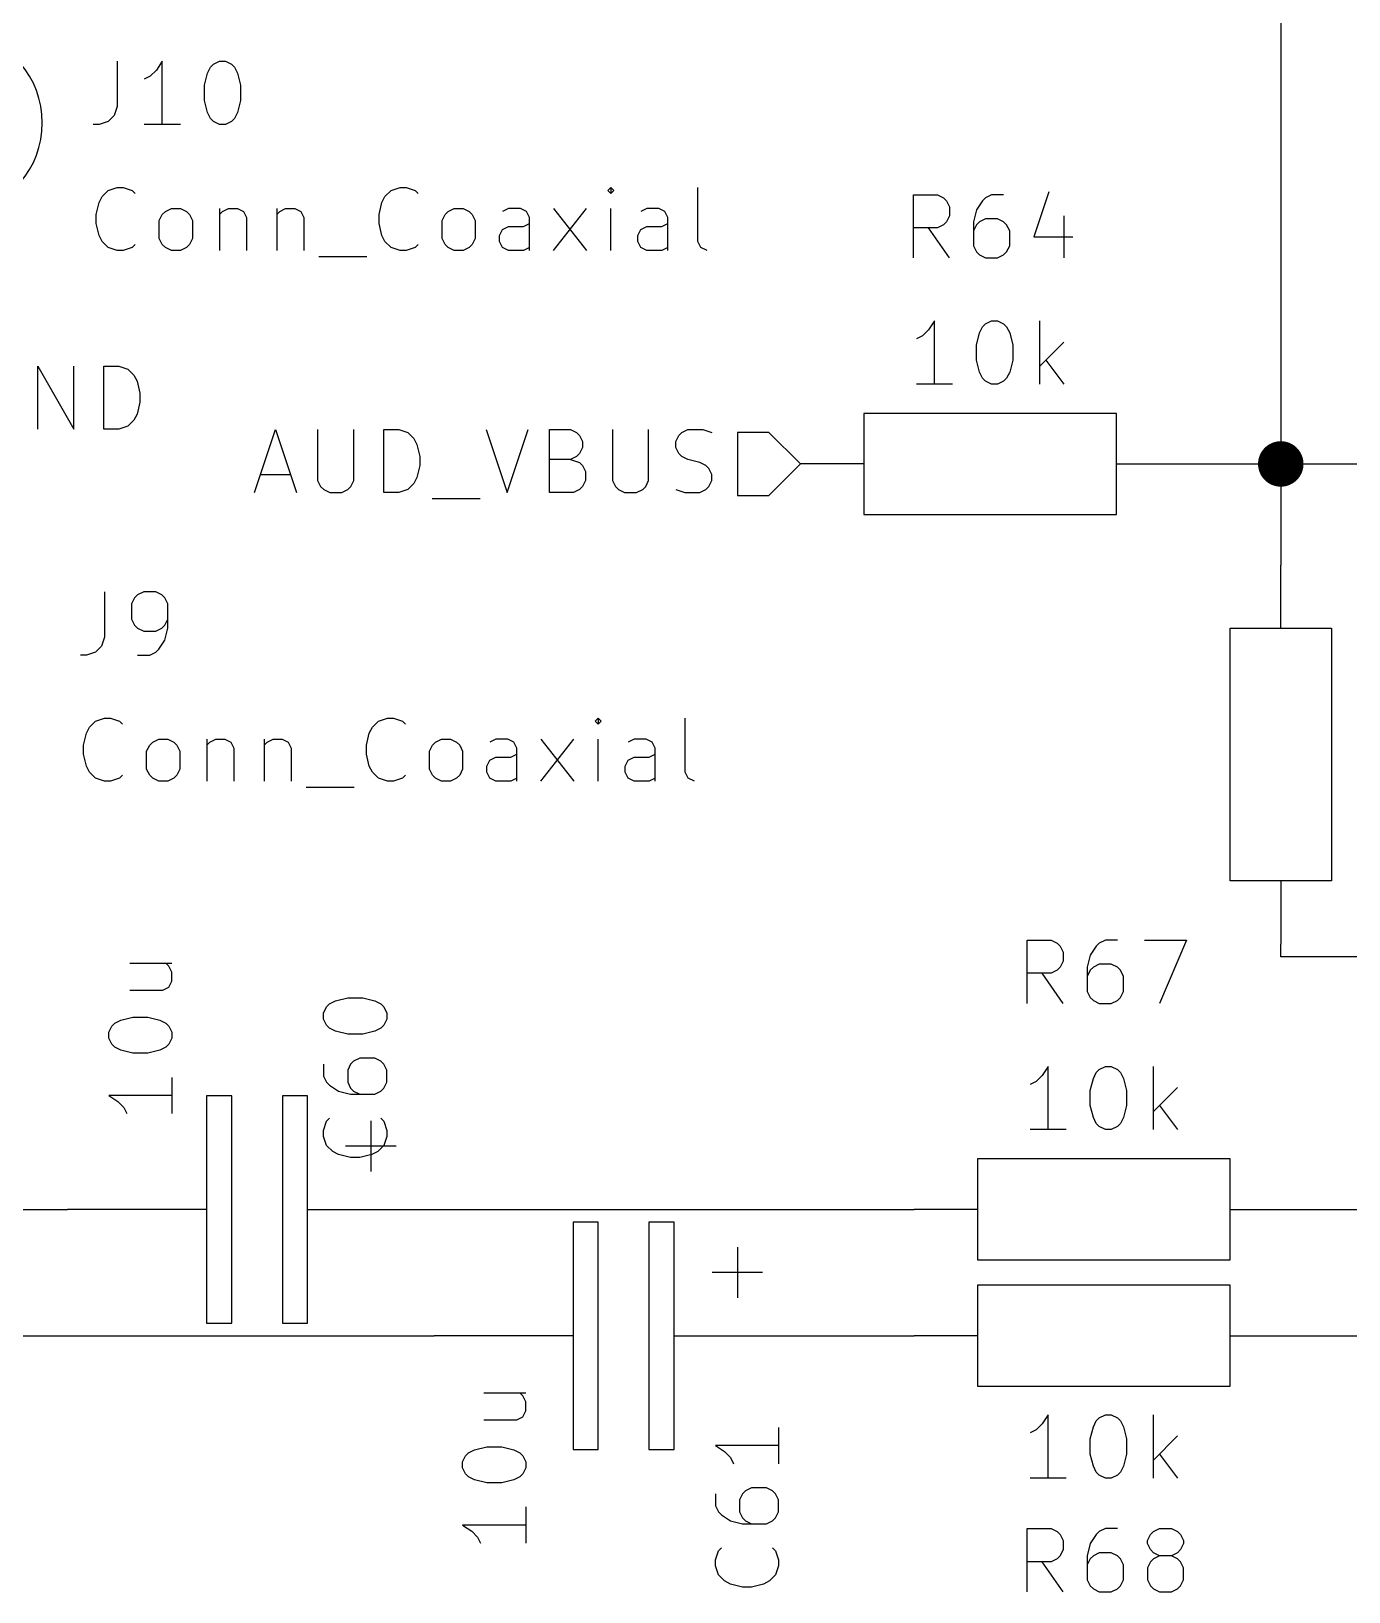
# Model space of a CAD drawing. Extents: x 0.4 to 16.1, y -11.3 to -0.4.
# Drawn here: x 13.071 to 14.114, y -7.093 to -5.858 of the extents above; entities that cross this region are included whole.
import ezdxf

# ---------------------------------------------------------------- set-up
doc = ezdxf.new("R2010")
doc.units = 0
doc.header["$MEASUREMENT"] = 0
for name, color, linetype in [('BROWN2', 54, 'CONTINUOUS'), ('CYAN2', 4, 'CONTINUOUS'), ('GREEN2', 3, 'CONTINUOUS'), ('RED2', 1, 'CONTINUOUS')]:
    doc.layers.add(name, color=color, linetype=linetype)

msp = doc.modelspace()

# ---------------------------------------------------------------- linework, layer by layer
at = {"layer": 'BROWN2', "linetype": 'CONTINUOUS'}
for p, q in [((13.2479, -6.22262), (13.2646, -6.17262)), ((13.2646, -6.17262), (13.2813, -6.22262)), ((13.2979, -6.17262), (13.2979, -6.21309)), ((13.3265, -6.21309), (13.3265, -6.17262)), ((13.3503, -6.22262), (13.3503, -6.17262)), ((13.3503, -6.17262), (13.3622, -6.17262)), ((13.3622, -6.17262), (13.3694, -6.175)), ((13.3694, -6.175), (13.3741, -6.17976)), ((13.4313, -6.17262), (13.4479, -6.22262)), ((13.4479, -6.22262), (13.4646, -6.17262)), ((13.4813, -6.22262), (13.4813, -6.17262)), ((13.4813, -6.17262), (13.4979, -6.17262)), ((13.4979, -6.17262), (13.5027, -6.175)), ((13.5027, -6.175), (13.5051, -6.17738)), ((13.5313, -6.17262), (13.5313, -6.21309)), ((13.5598, -6.21309), (13.5598, -6.17262)), ((13.5837, -6.17738), (13.586, -6.175)), ((13.586, -6.175), (13.5908, -6.17262)), ((13.5908, -6.17262), (13.6027, -6.17262)), ((13.6027, -6.17262), (13.6098, -6.175)), ((13.655, -6.175), (13.63, -6.175)), ((13.63, -6.175), (13.63, -6.225)), ((13.68, -6.2), (13.655, -6.175)), ((13.3741, -6.17976), (13.3765, -6.18452)), ((13.3765, -6.18452), (13.3789, -6.19405)), ((13.5051, -6.17738), (13.5075, -6.18214)), ((13.5075, -6.1869), (13.5051, -6.19167)), ((13.5075, -6.18214), (13.5075, -6.1869)), ((13.5813, -6.18214), (13.5837, -6.17738)), ((13.5813, -6.1869), (13.5813, -6.18214)), ((13.5837, -6.19167), (13.5813, -6.1869)), ((13.3789, -6.19405), (13.3789, -6.20119)), ((13.4979, -6.19643), (13.4813, -6.19643)), ((13.5027, -6.19405), (13.4979, -6.19643)), ((13.4979, -6.19643), (13.5051, -6.19881)), ((13.5051, -6.19167), (13.5027, -6.19405)), ((13.5051, -6.19881), (13.5075, -6.20119)), ((13.586, -6.19405), (13.5837, -6.19167)), ((13.5908, -6.19643), (13.586, -6.19405)), ((13.6003, -6.19881), (13.5908, -6.19643)), ((13.6051, -6.20119), (13.6003, -6.19881)), ((13.655, -6.225), (13.68, -6.2)), ((13.2527, -6.20833), (13.2765, -6.20833)), ((13.3765, -6.21071), (13.3741, -6.21547)), ((13.3789, -6.20119), (13.3765, -6.21071)), ((13.5075, -6.20119), (13.5098, -6.20595)), ((13.5098, -6.20595), (13.5098, -6.21309)), ((13.6075, -6.20357), (13.6051, -6.20119)), ((13.6098, -6.20833), (13.6075, -6.20357)), ((13.6098, -6.21309), (13.6098, -6.20833)), ((13.2979, -6.21309), (13.3003, -6.21785)), ((13.3003, -6.21785), (13.3027, -6.22024)), ((13.3027, -6.22024), (13.3075, -6.22262)), ((13.3075, -6.22262), (13.317, -6.22262)), ((13.317, -6.22262), (13.3218, -6.22024)), ((13.3218, -6.22024), (13.3241, -6.21785)), ((13.3241, -6.21785), (13.3265, -6.21309)), ((13.3622, -6.22262), (13.3503, -6.22262)), ((13.3694, -6.22024), (13.3622, -6.22262)), ((13.3741, -6.21547), (13.3694, -6.22024)), ((13.5003, -6.22262), (13.4813, -6.22262)), ((13.5051, -6.22024), (13.5003, -6.22262)), ((13.5075, -6.21785), (13.5051, -6.22024)), ((13.5098, -6.21309), (13.5075, -6.21785)), ((13.5313, -6.21309), (13.5337, -6.21785)), ((13.5337, -6.21785), (13.536, -6.22024)), ((13.536, -6.22024), (13.5408, -6.22262)), ((13.5408, -6.22262), (13.5503, -6.22262)), ((13.5503, -6.22262), (13.5551, -6.22024)), ((13.5551, -6.22024), (13.5575, -6.21785)), ((13.5575, -6.21785), (13.5598, -6.21309)), ((13.5813, -6.22024), (13.5884, -6.22262)), ((13.5884, -6.22262), (13.6003, -6.22262)), ((13.6003, -6.22262), (13.6051, -6.22024)), ((13.6051, -6.22024), (13.6075, -6.21785)), ((13.6075, -6.21785), (13.6098, -6.21309)), ((13.3884, -6.22738), (13.4265, -6.22738)), ((13.63, -6.225), (13.655, -6.225))]:
    msp.add_line(p, q, dxfattribs=at)
at = {"layer": 'CYAN2', "linetype": 'CONTINUOUS'}
for p, q in [((13.1393, -5.8813), (13.1393, -5.91701)), ((13.1703, -5.88844), (13.1655, -5.8932)), ((13.175, -5.8813), (13.1703, -5.88844)), ((13.175, -5.9313), (13.175, -5.8813)), ((13.2084, -5.90034), (13.2107, -5.89082)), ((13.2107, -5.89082), (13.2131, -5.88606)), ((13.2131, -5.88606), (13.2155, -5.88368)), ((13.2155, -5.88368), (13.2203, -5.8813)), ((13.2203, -5.8813), (13.225, -5.8813)), ((13.225, -5.8813), (13.2298, -5.88368)), ((13.2298, -5.88368), (13.2322, -5.88606)), ((13.2322, -5.88606), (13.2346, -5.89082)), ((13.2346, -5.89082), (13.2369, -5.90034)), ((13.1655, -5.8932), (13.1607, -5.89558)), ((13.2084, -5.91225), (13.2084, -5.90034)), ((13.2369, -5.90034), (13.2369, -5.91225)), ((13.2107, -5.92177), (13.2084, -5.91225)), ((13.2369, -5.91225), (13.2346, -5.92177)), ((13.1369, -5.92415), (13.1322, -5.92891)), ((13.1393, -5.91701), (13.1369, -5.92415)), ((13.2131, -5.92653), (13.2107, -5.92177)), ((13.2155, -5.92891), (13.2131, -5.92653)), ((13.2322, -5.92653), (13.2298, -5.92891)), ((13.2346, -5.92177), (13.2322, -5.92653)), ((13.125, -5.9313), (13.1203, -5.9313)), ((13.1322, -5.92891), (13.125, -5.9313)), ((13.1893, -5.9313), (13.1607, -5.9313)), ((13.2203, -5.9313), (13.2155, -5.92891)), ((13.225, -5.9313), (13.2203, -5.9313)), ((13.2298, -5.92891), (13.225, -5.9313)), ((13.125, -5.99308), (13.1274, -5.98831)), ((13.1274, -5.98831), (13.1322, -5.98356)), ((13.1322, -5.98356), (13.1393, -5.98117)), ((13.1393, -5.98117), (13.1441, -5.98117)), ((13.1441, -5.98117), (13.1512, -5.98356)), ((13.1512, -5.98356), (13.1536, -5.98593)), ((13.3488, -5.99308), (13.3512, -5.98831)), ((13.3512, -5.98831), (13.356, -5.98356)), ((13.356, -5.98356), (13.3631, -5.98117)), ((13.3631, -5.98117), (13.3679, -5.98117)), ((13.3679, -5.98117), (13.375, -5.98356)), ((13.375, -5.98356), (13.3774, -5.98593)), ((13.5298, -5.98117), (13.5274, -5.98356)), ((13.5274, -5.98356), (13.5298, -5.98593)), ((13.5322, -5.98356), (13.5298, -5.98117)), ((13.5298, -5.98117), (13.5298, -5.98593)), ((13.5298, -5.98593), (13.5322, -5.98356)), ((13.5988, -6.02403), (13.5988, -5.98117)), ((13.7693, -6.03695), (13.7693, -5.98695)), ((13.7693, -5.98695), (13.7883, -5.98695)), ((13.7883, -5.98695), (13.7931, -5.98933)), ((13.7931, -5.98933), (13.7955, -5.99171)), ((13.8264, -5.98933), (13.824, -5.99171)), ((13.8312, -5.98695), (13.8264, -5.98933)), ((13.8407, -5.98695), (13.8312, -5.98695)), ((13.8764, -5.98457), (13.8645, -6.02028)), ((13.1226, -6.0026), (13.125, -5.99308)), ((13.175, -6.0026), (13.1774, -6.00022)), ((13.1774, -6.00022), (13.1822, -5.99784)), ((13.1822, -5.99784), (13.1893, -5.99784)), ((13.1893, -5.99784), (13.1941, -6.00022)), ((13.1941, -6.00022), (13.1965, -6.0026)), ((13.2203, -5.99784), (13.2203, -6.03117)), ((13.2203, -6.0026), (13.2226, -6.00022)), ((13.2226, -6.00022), (13.2274, -5.99784)), ((13.2274, -5.99784), (13.2346, -5.99784)), ((13.2346, -5.99784), (13.2393, -6.00022)), ((13.2393, -6.00022), (13.2417, -6.00498)), ((13.2655, -5.99784), (13.2655, -6.03117)), ((13.2655, -6.0026), (13.2679, -6.00022)), ((13.2679, -6.00022), (13.2726, -5.99784)), ((13.2726, -5.99784), (13.2798, -5.99784)), ((13.2798, -5.99784), (13.2846, -6.00022)), ((13.2846, -6.00022), (13.2869, -6.00498)), ((13.3465, -6.0026), (13.3488, -5.99308)), ((13.3988, -6.0026), (13.4012, -6.00022)), ((13.4012, -6.00022), (13.406, -5.99784)), ((13.406, -5.99784), (13.4131, -5.99784)), ((13.4131, -5.99784), (13.4179, -6.00022)), ((13.4179, -6.00022), (13.4203, -6.0026)), ((13.4488, -5.99784), (13.4441, -6.00022)), ((13.4584, -5.99784), (13.4488, -5.99784)), ((13.4631, -6.00022), (13.4584, -5.99784)), ((13.4655, -6.00498), (13.4631, -6.00022)), ((13.4846, -6.03117), (13.5107, -5.99784)), ((13.4846, -5.99784), (13.5107, -6.03117)), ((13.5298, -6.03117), (13.5298, -5.99784)), ((13.5584, -5.99784), (13.5536, -6.00022)), ((13.5679, -5.99784), (13.5584, -5.99784)), ((13.5726, -6.00022), (13.5679, -5.99784)), ((13.575, -6.00498), (13.5726, -6.00022)), ((13.7955, -5.99171), (13.7979, -5.99648)), ((13.7979, -5.99648), (13.7979, -6.00362)), ((13.8193, -5.99886), (13.8169, -6.00838)), ((13.824, -5.99171), (13.8193, -5.99886)), ((13.1226, -6.00974), (13.1226, -6.0026)), ((13.125, -6.01927), (13.1226, -6.00974)), ((13.1726, -6.00736), (13.175, -6.0026)), ((13.1726, -6.02165), (13.1726, -6.00736)), ((13.1965, -6.0026), (13.1988, -6.00736)), ((13.1988, -6.00736), (13.1988, -6.02165)), ((13.2417, -6.00498), (13.2417, -6.03117)), ((13.2869, -6.00498), (13.2869, -6.03117)), ((13.3465, -6.00974), (13.3465, -6.0026)), ((13.3488, -6.01927), (13.3465, -6.00974)), ((13.3965, -6.00736), (13.3988, -6.0026)), ((13.3965, -6.02165), (13.3965, -6.00736)), ((13.4203, -6.0026), (13.4226, -6.00736)), ((13.4226, -6.00736), (13.4226, -6.02165)), ((13.4417, -6.01927), (13.4441, -6.0145)), ((13.4441, -6.0145), (13.4488, -6.01213)), ((13.4488, -6.01213), (13.4607, -6.01213)), ((13.4607, -6.01213), (13.4655, -6.00974)), ((13.4655, -6.03117), (13.4655, -6.00498)), ((13.5512, -6.01927), (13.5536, -6.0145)), ((13.5536, -6.0145), (13.5584, -6.01213)), ((13.5584, -6.01213), (13.5703, -6.01213)), ((13.5703, -6.01213), (13.575, -6.00974)), ((13.575, -6.03117), (13.575, -6.00498)), ((13.7883, -6.01314), (13.7693, -6.01314)), ((13.7979, -6.03695), (13.7812, -6.01314)), ((13.7931, -6.01076), (13.7883, -6.01314)), ((13.7955, -6.00838), (13.7931, -6.01076)), ((13.7979, -6.00362), (13.7955, -6.00838)), ((13.8169, -6.00838), (13.8169, -6.02743)), ((13.8193, -6.01076), (13.8169, -6.01552)), ((13.8217, -6.00838), (13.8193, -6.01076)), ((13.8264, -6.006), (13.8217, -6.00838)), ((13.8359, -6.006), (13.8264, -6.006)), ((13.8407, -6.00838), (13.8359, -6.006)), ((13.8431, -6.01076), (13.8407, -6.00838)), ((13.8455, -6.01552), (13.8431, -6.01076)), ((13.8883, -6.00362), (13.8883, -6.03695)), ((13.1274, -6.02403), (13.125, -6.01927)), ((13.1322, -6.02879), (13.1274, -6.02403)), ((13.1536, -6.02641), (13.1512, -6.02879)), ((13.175, -6.02641), (13.1726, -6.02165)), ((13.1774, -6.02879), (13.175, -6.02641)), ((13.1965, -6.02641), (13.1941, -6.02879)), ((13.1988, -6.02165), (13.1965, -6.02641)), ((13.3512, -6.02403), (13.3488, -6.01927)), ((13.356, -6.02879), (13.3512, -6.02403)), ((13.3774, -6.02641), (13.375, -6.02879)), ((13.3988, -6.02641), (13.3965, -6.02165)), ((13.4012, -6.02879), (13.3988, -6.02641)), ((13.4203, -6.02641), (13.4179, -6.02879)), ((13.4226, -6.02165), (13.4203, -6.02641)), ((13.4417, -6.02403), (13.4417, -6.01927)), ((13.4441, -6.02879), (13.4417, -6.02403)), ((13.5512, -6.02403), (13.5512, -6.01927)), ((13.5536, -6.02879), (13.5512, -6.02403)), ((13.6012, -6.02879), (13.5988, -6.02403)), ((13.8455, -6.02743), (13.8455, -6.01552)), ((13.8645, -6.02028), (13.8955, -6.02028)), ((13.1393, -6.03117), (13.1322, -6.02879)), ((13.1441, -6.03117), (13.1393, -6.03117)), ((13.1512, -6.02879), (13.1441, -6.03117)), ((13.1822, -6.03117), (13.1774, -6.02879)), ((13.1893, -6.03117), (13.1822, -6.03117)), ((13.1941, -6.02879), (13.1893, -6.03117)), ((13.2988, -6.03593), (13.3369, -6.03593)), ((13.3631, -6.03117), (13.356, -6.02879)), ((13.3679, -6.03117), (13.3631, -6.03117)), ((13.375, -6.02879), (13.3679, -6.03117)), ((13.406, -6.03117), (13.4012, -6.02879)), ((13.4131, -6.03117), (13.406, -6.03117)), ((13.4179, -6.02879), (13.4131, -6.03117)), ((13.4488, -6.03117), (13.4441, -6.02879)), ((13.4607, -6.03117), (13.4488, -6.03117)), ((13.4655, -6.02879), (13.4607, -6.03117)), ((13.5584, -6.03117), (13.5536, -6.02879)), ((13.5703, -6.03117), (13.5584, -6.03117)), ((13.575, -6.02879), (13.5703, -6.03117)), ((13.606, -6.03117), (13.6012, -6.02879)), ((13.8169, -6.02743), (13.8193, -6.03219)), ((13.8193, -6.03219), (13.8217, -6.03457)), ((13.8217, -6.03457), (13.8264, -6.03695)), ((13.8264, -6.03695), (13.8359, -6.03695)), ((13.8359, -6.03695), (13.8407, -6.03457)), ((13.8407, -6.03457), (13.8431, -6.03219)), ((13.8431, -6.03219), (13.8455, -6.02743)), ((13.7859, -6.08683), (13.7812, -6.09397)), ((13.7859, -6.13683), (13.7859, -6.08683)), ((13.8264, -6.08921), (13.8312, -6.08683)), ((13.8312, -6.08683), (13.8359, -6.08683)), ((13.8359, -6.08683), (13.8407, -6.08921)), ((13.8693, -6.13683), (13.8693, -6.08683)), ((13.7764, -6.09874), (13.7717, -6.10111)), ((13.7812, -6.09397), (13.7764, -6.09874)), ((13.8193, -6.10588), (13.8217, -6.09635)), ((13.8217, -6.09635), (13.824, -6.09159)), ((13.824, -6.09159), (13.8264, -6.08921)), ((13.8407, -6.08921), (13.8431, -6.09159)), ((13.8431, -6.09159), (13.8455, -6.09635)), ((13.8455, -6.09635), (13.8479, -6.10588)), ((13.8193, -6.11778), (13.8193, -6.10588)), ((13.8479, -6.10588), (13.8479, -6.11778)), ((13.8883, -6.1035), (13.8693, -6.12254)), ((13.0764, -6.17261), (13.0764, -6.12261)), ((13.0764, -6.12261), (13.105, -6.17261)), ((13.105, -6.17261), (13.105, -6.12261)), ((13.1288, -6.17261), (13.1288, -6.12261)), ((13.1288, -6.12261), (13.1407, -6.12261)), ((13.1407, -6.12261), (13.1478, -6.125)), ((13.1478, -6.125), (13.1526, -6.12976)), ((13.8217, -6.12731), (13.8193, -6.11778)), ((13.8479, -6.11778), (13.8455, -6.12731)), ((13.874, -6.11778), (13.8883, -6.13683)), ((13.1526, -6.12976), (13.155, -6.13452)), ((13.155, -6.13452), (13.1573, -6.14404)), ((13.8002, -6.13683), (13.7717, -6.13683)), ((13.824, -6.13207), (13.8217, -6.12731)), ((13.8264, -6.13445), (13.824, -6.13207)), ((13.8312, -6.13683), (13.8264, -6.13445)), ((13.8359, -6.13683), (13.8312, -6.13683)), ((13.8407, -6.13445), (13.8359, -6.13683)), ((13.8431, -6.13207), (13.8407, -6.13445)), ((13.8455, -6.12731), (13.8431, -6.13207)), ((13.1573, -6.14404), (13.1573, -6.15119)), ((13.155, -6.16071), (13.1526, -6.16547)), ((13.1573, -6.15119), (13.155, -6.16071)), ((13.1407, -6.17261), (13.1288, -6.17261)), ((13.1478, -6.17023), (13.1407, -6.17261)), ((13.1526, -6.16547), (13.1478, -6.17023)), ((13.1293, -6.3013), (13.1293, -6.33701)), ((13.1531, -6.30606), (13.1507, -6.31082)), ((13.1507, -6.31082), (13.1507, -6.32272)), ((13.1555, -6.30368), (13.1531, -6.30606)), ((13.1603, -6.3013), (13.1555, -6.30368)), ((13.1698, -6.3013), (13.1603, -6.3013)), ((13.1746, -6.30368), (13.1698, -6.3013)), ((13.1769, -6.30606), (13.1746, -6.30368)), ((13.1793, -6.31082), (13.1769, -6.30606)), ((13.1793, -6.32987), (13.1793, -6.31082)), ((13.1507, -6.32272), (13.1531, -6.32748)), ((13.1769, -6.32748), (13.1793, -6.32272)), ((13.1531, -6.32748), (13.1555, -6.32987)), ((13.1555, -6.32987), (13.1603, -6.33225)), ((13.1603, -6.33225), (13.1698, -6.33225)), ((13.1698, -6.33225), (13.1746, -6.32987)), ((13.1746, -6.32987), (13.1769, -6.32748)), ((13.1769, -6.33939), (13.1793, -6.32987)), ((13.1269, -6.34415), (13.1222, -6.34891)), ((13.1293, -6.33701), (13.1269, -6.34415)), ((13.1698, -6.34891), (13.1722, -6.34653)), ((13.1722, -6.34653), (13.1769, -6.33939)), ((13.115, -6.3513), (13.1103, -6.3513)), ((13.1222, -6.34891), (13.115, -6.3513)), ((13.1555, -6.3513), (13.165, -6.3513)), ((13.165, -6.3513), (13.1698, -6.34891)), ((13.115, -6.41308), (13.1174, -6.40831)), ((13.1174, -6.40831), (13.1222, -6.40356)), ((13.1222, -6.40356), (13.1293, -6.40117)), ((13.1293, -6.40117), (13.1341, -6.40117)), ((13.1341, -6.40117), (13.1412, -6.40356)), ((13.1412, -6.40356), (13.1436, -6.40593)), ((13.3388, -6.41308), (13.3412, -6.40831)), ((13.3412, -6.40831), (13.346, -6.40356)), ((13.346, -6.40356), (13.3531, -6.40117)), ((13.3531, -6.40117), (13.3579, -6.40117)), ((13.3579, -6.40117), (13.365, -6.40356)), ((13.365, -6.40356), (13.3674, -6.40593)), ((13.5198, -6.40117), (13.5174, -6.40356)), ((13.5174, -6.40356), (13.5198, -6.40593)), ((13.5222, -6.40356), (13.5198, -6.40117)), ((13.5198, -6.40117), (13.5198, -6.40593)), ((13.5198, -6.40593), (13.5222, -6.40356)), ((13.5888, -6.44403), (13.5888, -6.40117)), ((13.1126, -6.4226), (13.115, -6.41308)), ((13.165, -6.4226), (13.1674, -6.42022)), ((13.1674, -6.42022), (13.1722, -6.41784)), ((13.1722, -6.41784), (13.1793, -6.41784)), ((13.1793, -6.41784), (13.1841, -6.42022)), ((13.1841, -6.42022), (13.1865, -6.4226)), ((13.2103, -6.41784), (13.2103, -6.45117)), ((13.2103, -6.4226), (13.2126, -6.42022)), ((13.2126, -6.42022), (13.2174, -6.41784)), ((13.2174, -6.41784), (13.2246, -6.41784)), ((13.2246, -6.41784), (13.2293, -6.42022)), ((13.2293, -6.42022), (13.2317, -6.42498)), ((13.2555, -6.41784), (13.2555, -6.45117)), ((13.2555, -6.4226), (13.2579, -6.42022)), ((13.2579, -6.42022), (13.2626, -6.41784)), ((13.2626, -6.41784), (13.2698, -6.41784)), ((13.2698, -6.41784), (13.2746, -6.42022)), ((13.2746, -6.42022), (13.2769, -6.42498)), ((13.3365, -6.4226), (13.3388, -6.41308)), ((13.3888, -6.4226), (13.3912, -6.42022)), ((13.3912, -6.42022), (13.396, -6.41784)), ((13.396, -6.41784), (13.4031, -6.41784)), ((13.4031, -6.41784), (13.4079, -6.42022)), ((13.4079, -6.42022), (13.4103, -6.4226)), ((13.4388, -6.41784), (13.4341, -6.42022)), ((13.4484, -6.41784), (13.4388, -6.41784)), ((13.4531, -6.42022), (13.4484, -6.41784)), ((13.4555, -6.42498), (13.4531, -6.42022)), ((13.4746, -6.45117), (13.5007, -6.41784)), ((13.4746, -6.41784), (13.5007, -6.45117)), ((13.5198, -6.45117), (13.5198, -6.41784)), ((13.5484, -6.41784), (13.5436, -6.42022)), ((13.5579, -6.41784), (13.5484, -6.41784)), ((13.5626, -6.42022), (13.5579, -6.41784)), ((13.565, -6.42498), (13.5626, -6.42022)), ((13.1126, -6.42974), (13.1126, -6.4226)), ((13.115, -6.43927), (13.1126, -6.42974)), ((13.1626, -6.42736), (13.165, -6.4226)), ((13.1626, -6.44165), (13.1626, -6.42736)), ((13.1865, -6.4226), (13.1888, -6.42736)), ((13.1888, -6.42736), (13.1888, -6.44165)), ((13.2317, -6.42498), (13.2317, -6.45117)), ((13.2769, -6.42498), (13.2769, -6.45117)), ((13.3365, -6.42974), (13.3365, -6.4226)), ((13.3388, -6.43927), (13.3365, -6.42974)), ((13.3865, -6.42736), (13.3888, -6.4226)), ((13.3865, -6.44165), (13.3865, -6.42736)), ((13.4103, -6.4226), (13.4126, -6.42736)), ((13.4126, -6.42736), (13.4126, -6.44165)), ((13.4317, -6.43927), (13.4341, -6.4345)), ((13.4341, -6.4345), (13.4388, -6.43213)), ((13.4388, -6.43213), (13.4507, -6.43213)), ((13.4507, -6.43213), (13.4555, -6.42974)), ((13.4555, -6.45117), (13.4555, -6.42498)), ((13.5412, -6.43927), (13.5436, -6.4345)), ((13.5436, -6.4345), (13.5484, -6.43213)), ((13.5484, -6.43213), (13.5603, -6.43213)), ((13.5603, -6.43213), (13.565, -6.42974)), ((13.565, -6.45117), (13.565, -6.42498)), ((13.1174, -6.44403), (13.115, -6.43927)), ((13.1222, -6.44879), (13.1174, -6.44403)), ((13.1436, -6.44641), (13.1412, -6.44879)), ((13.165, -6.44641), (13.1626, -6.44165)), ((13.1674, -6.44879), (13.165, -6.44641)), ((13.1865, -6.44641), (13.1841, -6.44879)), ((13.1888, -6.44165), (13.1865, -6.44641)), ((13.3412, -6.44403), (13.3388, -6.43927)), ((13.346, -6.44879), (13.3412, -6.44403)), ((13.3674, -6.44641), (13.365, -6.44879)), ((13.3888, -6.44641), (13.3865, -6.44165)), ((13.3912, -6.44879), (13.3888, -6.44641)), ((13.4103, -6.44641), (13.4079, -6.44879)), ((13.4126, -6.44165), (13.4103, -6.44641)), ((13.4317, -6.44403), (13.4317, -6.43927)), ((13.4341, -6.44879), (13.4317, -6.44403)), ((13.5412, -6.44403), (13.5412, -6.43927)), ((13.5436, -6.44879), (13.5412, -6.44403)), ((13.5912, -6.44879), (13.5888, -6.44403)), ((13.1293, -6.45117), (13.1222, -6.44879)), ((13.1341, -6.45117), (13.1293, -6.45117)), ((13.1412, -6.44879), (13.1341, -6.45117)), ((13.1722, -6.45117), (13.1674, -6.44879)), ((13.1793, -6.45117), (13.1722, -6.45117)), ((13.1841, -6.44879), (13.1793, -6.45117)), ((13.2888, -6.45593), (13.3269, -6.45593)), ((13.3531, -6.45117), (13.346, -6.44879)), ((13.3579, -6.45117), (13.3531, -6.45117)), ((13.365, -6.44879), (13.3579, -6.45117)), ((13.396, -6.45117), (13.3912, -6.44879)), ((13.4031, -6.45117), (13.396, -6.45117)), ((13.4079, -6.44879), (13.4031, -6.45117)), ((13.4388, -6.45117), (13.4341, -6.44879)), ((13.4507, -6.45117), (13.4388, -6.45117)), ((13.4555, -6.44879), (13.4507, -6.45117)), ((13.5484, -6.45117), (13.5436, -6.44879)), ((13.5603, -6.45117), (13.5484, -6.45117)), ((13.565, -6.44879), (13.5603, -6.45117)), ((13.596, -6.45117), (13.5912, -6.44879)), ((13.8593, -6.62696), (13.8593, -6.57696)), ((13.8593, -6.57696), (13.8783, -6.57696)), ((13.8783, -6.57696), (13.8831, -6.57934)), ((13.8831, -6.57934), (13.8855, -6.58172)), ((13.8855, -6.58172), (13.8879, -6.58648)), ((13.914, -6.58172), (13.9093, -6.58886)), ((13.9164, -6.57934), (13.914, -6.58172)), ((13.9212, -6.57696), (13.9164, -6.57934)), ((13.9307, -6.57696), (13.9212, -6.57696)), ((13.9521, -6.57696), (13.9855, -6.57696)), ((13.9855, -6.57696), (13.964, -6.62696)), ((13.1493, -6.59503), (13.1826, -6.59503)), ((13.1802, -6.59741), (13.1779, -6.59503)), ((13.8879, -6.59362), (13.8855, -6.59839)), ((13.8879, -6.58648), (13.8879, -6.59362)), ((13.9093, -6.58886), (13.9069, -6.59839)), ((13.1826, -6.60217), (13.1802, -6.59741)), ((13.1826, -6.60931), (13.1826, -6.60217)), ((13.8783, -6.60315), (13.8593, -6.60315)), ((13.8879, -6.62696), (13.8712, -6.60315)), ((13.8831, -6.60076), (13.8783, -6.60315)), ((13.8855, -6.59839), (13.8831, -6.60076)), ((13.9069, -6.59839), (13.9069, -6.61743)), ((13.9093, -6.60076), (13.9069, -6.60553)), ((13.9117, -6.59839), (13.9093, -6.60076)), ((13.9164, -6.596), (13.9117, -6.59839)), ((13.9259, -6.596), (13.9164, -6.596)), ((13.9307, -6.59839), (13.9259, -6.596)), ((13.9331, -6.60076), (13.9307, -6.59839)), ((13.9355, -6.60553), (13.9331, -6.60076)), ((13.9355, -6.61743), (13.9355, -6.60553)), ((13.1493, -6.61646), (13.1755, -6.61646)), ((13.1755, -6.61646), (13.1802, -6.61407)), ((13.1802, -6.61407), (13.1826, -6.60931)), ((13.9069, -6.61743), (13.9093, -6.62219)), ((13.9331, -6.62219), (13.9355, -6.61743)), ((13.3026, -6.63455), (13.305, -6.62979)), ((13.305, -6.62979), (13.3074, -6.62741)), ((13.3074, -6.62741), (13.3121, -6.62503)), ((13.3121, -6.62503), (13.3217, -6.62265)), ((13.3217, -6.62265), (13.3336, -6.62265)), ((13.3336, -6.62265), (13.3431, -6.62503)), ((13.3431, -6.62503), (13.3479, -6.62741)), ((13.3479, -6.62741), (13.3502, -6.62979)), ((13.3502, -6.62979), (13.3526, -6.63455)), ((13.9093, -6.62219), (13.9117, -6.62457)), ((13.9117, -6.62457), (13.9164, -6.62696)), ((13.9164, -6.62696), (13.9259, -6.62696)), ((13.9259, -6.62696), (13.9307, -6.62457)), ((13.9307, -6.62457), (13.9331, -6.62219)), ((13.135, -6.64503), (13.1374, -6.64265)), ((13.1374, -6.64265), (13.1421, -6.64026)), ((13.1421, -6.64026), (13.1517, -6.63789)), ((13.1517, -6.63789), (13.1636, -6.63789)), ((13.1636, -6.63789), (13.1731, -6.64026)), ((13.1731, -6.64026), (13.1779, -6.64265)), ((13.1779, -6.64265), (13.1802, -6.64503)), ((13.3026, -6.63931), (13.3026, -6.63455)), ((13.305, -6.64407), (13.3026, -6.63931)), ((13.3074, -6.64646), (13.305, -6.64407)), ((13.3502, -6.64407), (13.3479, -6.64646)), ((13.3526, -6.63931), (13.3502, -6.64407)), ((13.3526, -6.63455), (13.3526, -6.63931)), ((13.1326, -6.64979), (13.135, -6.64503)), ((13.1326, -6.65455), (13.1326, -6.64979)), ((13.135, -6.65931), (13.1326, -6.65455)), ((13.1802, -6.64503), (13.1826, -6.64979)), ((13.1826, -6.65455), (13.1802, -6.65931)), ((13.1826, -6.64979), (13.1826, -6.65455)), ((13.3121, -6.64884), (13.3074, -6.64646)), ((13.3217, -6.65122), (13.3121, -6.64884)), ((13.3336, -6.65122), (13.3217, -6.65122)), ((13.3431, -6.64884), (13.3336, -6.65122)), ((13.3479, -6.64646), (13.3431, -6.64884)), ((13.1374, -6.66169), (13.135, -6.65931)), ((13.1421, -6.66407), (13.1374, -6.66169)), ((13.1517, -6.66646), (13.1421, -6.66407)), ((13.1636, -6.66646), (13.1517, -6.66646)), ((13.1731, -6.66407), (13.1636, -6.66646)), ((13.1779, -6.66169), (13.1731, -6.66407)), ((13.1802, -6.65931), (13.1779, -6.66169)), ((13.3026, -6.67503), (13.3026, -6.68455)), ((13.324, -6.67503), (13.3217, -6.67979)), ((13.3217, -6.67979), (13.3217, -6.68931)), ((13.3264, -6.67265), (13.324, -6.67503)), ((13.3312, -6.67027), (13.3264, -6.67265)), ((13.3431, -6.67027), (13.3312, -6.67027)), ((13.3479, -6.67265), (13.3431, -6.67027)), ((13.3502, -6.67503), (13.3479, -6.67265)), ((13.3526, -6.67979), (13.3502, -6.67503)), ((13.3526, -6.68931), (13.3526, -6.67979)), ((13.8759, -6.67683), (13.8712, -6.68398)), ((13.8759, -6.72683), (13.8759, -6.67683)), ((13.9117, -6.68636), (13.914, -6.68159)), ((13.914, -6.68159), (13.9164, -6.67922)), ((13.9164, -6.67922), (13.9212, -6.67683)), ((13.9212, -6.67683), (13.9259, -6.67683)), ((13.9259, -6.67683), (13.9307, -6.67922)), ((13.9307, -6.67922), (13.9331, -6.68159)), ((13.9331, -6.68159), (13.9355, -6.68636)), ((13.9593, -6.72683), (13.9593, -6.67683)), ((13.1826, -6.6855), (13.1826, -6.71407)), ((13.3026, -6.68455), (13.305, -6.68931)), ((13.305, -6.68931), (13.3074, -6.69169)), ((13.3074, -6.69169), (13.3145, -6.69646)), ((13.3217, -6.68931), (13.324, -6.69407)), ((13.324, -6.69407), (13.3264, -6.69646)), ((13.3479, -6.69646), (13.3502, -6.69407)), ((13.3502, -6.69407), (13.3526, -6.68931)), ((13.8664, -6.68874), (13.8617, -6.69112)), ((13.8712, -6.68398), (13.8664, -6.68874)), ((13.9093, -6.69588), (13.9117, -6.68636)), ((13.9355, -6.68636), (13.9379, -6.69588)), ((13.9783, -6.6935), (13.9593, -6.71255)), ((13.1826, -6.69979), (13.1326, -6.69979)), ((13.1326, -6.69979), (13.1398, -6.70455)), ((13.1398, -6.70455), (13.1445, -6.70931)), ((13.3145, -6.69646), (13.324, -6.69884)), ((13.324, -6.69884), (13.3431, -6.69884)), ((13.3264, -6.69646), (13.3312, -6.69884)), ((13.3431, -6.69884), (13.3479, -6.69646)), ((13.9093, -6.70779), (13.9093, -6.69588)), ((13.9379, -6.69588), (13.9379, -6.70779)), ((13.1445, -6.70931), (13.1469, -6.71407)), ((13.305, -6.72027), (13.3074, -6.71789)), ((13.3479, -6.71789), (13.3502, -6.72027)), ((13.9117, -6.71731), (13.9093, -6.70779)), ((13.914, -6.72207), (13.9117, -6.71731)), ((13.9355, -6.71731), (13.9331, -6.72207)), ((13.9379, -6.70779), (13.9355, -6.71731)), ((13.964, -6.70779), (13.9783, -6.72683)), ((13.3026, -6.72741), (13.305, -6.72027)), ((13.3026, -6.73217), (13.3026, -6.72741)), ((13.3502, -6.72027), (13.3526, -6.72741)), ((13.3526, -6.72741), (13.3526, -6.73217)), ((13.8902, -6.72683), (13.8617, -6.72683)), ((13.9164, -6.72445), (13.914, -6.72207)), ((13.9212, -6.72683), (13.9164, -6.72445)), ((13.9259, -6.72683), (13.9212, -6.72683)), ((13.9307, -6.72445), (13.9259, -6.72683)), ((13.9331, -6.72207), (13.9307, -6.72445)), ((13.305, -6.73931), (13.3026, -6.73217)), ((13.3098, -6.74407), (13.305, -6.73931)), ((13.3502, -6.73931), (13.3455, -6.74407)), ((13.3526, -6.73217), (13.3502, -6.73931)), ((13.3145, -6.74646), (13.3098, -6.74407)), ((13.324, -6.74884), (13.3145, -6.74646)), ((13.3312, -6.74884), (13.324, -6.74884)), ((13.3407, -6.74646), (13.3312, -6.74884)), ((13.3455, -6.74407), (13.3407, -6.74646)), ((13.4293, -6.93503), (13.4626, -6.93503)), ((13.4602, -6.93741), (13.4579, -6.93503)), ((13.4626, -6.94217), (13.4602, -6.93741)), ((13.4602, -6.95407), (13.4626, -6.94931)), ((13.4626, -6.94931), (13.4626, -6.94217)), ((13.8759, -6.95262), (13.8712, -6.95976)), ((13.8759, -7.00262), (13.8759, -6.95262)), ((13.9164, -6.955), (13.9212, -6.95262)), ((13.9212, -6.95262), (13.9259, -6.95262)), ((13.9259, -6.95262), (13.9307, -6.955)), ((13.9593, -7.00262), (13.9593, -6.95262)), ((13.4293, -6.95646), (13.4555, -6.95646)), ((13.4555, -6.95646), (13.4602, -6.95407)), ((13.6626, -6.96265), (13.6626, -6.99122)), ((13.8664, -6.96452), (13.8617, -6.9669)), ((13.8712, -6.95976), (13.8664, -6.96452)), ((13.9093, -6.97167), (13.9117, -6.96214)), ((13.9117, -6.96214), (13.914, -6.95738)), ((13.914, -6.95738), (13.9164, -6.955)), ((13.9307, -6.955), (13.9331, -6.95738)), ((13.9331, -6.95738), (13.9355, -6.96214)), ((13.9355, -6.96214), (13.9379, -6.97167)), ((13.4221, -6.98026), (13.4317, -6.97789)), ((13.4317, -6.97789), (13.4436, -6.97789)), ((13.4436, -6.97789), (13.4531, -6.98026)), ((13.6626, -6.97693), (13.6126, -6.97693)), ((13.6126, -6.97693), (13.6198, -6.98169)), ((13.9093, -6.98357), (13.9093, -6.97167)), ((13.9379, -6.97167), (13.9379, -6.98357)), ((13.9783, -6.96928), (13.9593, -6.98833)), ((13.4126, -6.98979), (13.415, -6.98503)), ((13.4126, -6.99455), (13.4126, -6.98979)), ((13.415, -6.98503), (13.4174, -6.98265)), ((13.4174, -6.98265), (13.4221, -6.98026)), ((13.4531, -6.98026), (13.4579, -6.98265)), ((13.4579, -6.98265), (13.4602, -6.98503)), ((13.4602, -6.98503), (13.4626, -6.98979)), ((13.4626, -6.98979), (13.4626, -6.99455)), ((13.6198, -6.98169), (13.6245, -6.98646)), ((13.6245, -6.98646), (13.6269, -6.99122)), ((13.9117, -6.99309), (13.9093, -6.98357)), ((13.9379, -6.98357), (13.9355, -6.99309)), ((13.964, -6.98357), (13.9783, -7.00262)), ((13.415, -6.99931), (13.4126, -6.99455)), ((13.4174, -7.00169), (13.415, -6.99931)), ((13.4221, -7.00407), (13.4174, -7.00169)), ((13.4579, -7.00169), (13.4531, -7.00407)), ((13.4602, -6.99931), (13.4579, -7.00169)), ((13.4626, -6.99455), (13.4602, -6.99931)), ((13.8902, -7.00262), (13.8617, -7.00262)), ((13.914, -6.99785), (13.9117, -6.99309)), ((13.9164, -7.00024), (13.914, -6.99785)), ((13.9212, -7.00262), (13.9164, -7.00024)), ((13.9259, -7.00262), (13.9212, -7.00262)), ((13.9307, -7.00024), (13.9259, -7.00262)), ((13.9331, -6.99785), (13.9307, -7.00024)), ((13.9355, -6.99309), (13.9331, -6.99785)), ((13.4317, -7.00646), (13.4221, -7.00407)), ((13.4436, -7.00646), (13.4317, -7.00646)), ((13.4531, -7.00407), (13.4436, -7.00646)), ((13.6126, -7.01503), (13.6126, -7.02455)), ((13.634, -7.01503), (13.6317, -7.01979)), ((13.6364, -7.01265), (13.634, -7.01503)), ((13.6412, -7.01027), (13.6364, -7.01265)), ((13.6531, -7.01027), (13.6412, -7.01027)), ((13.6579, -7.01265), (13.6531, -7.01027)), ((13.6602, -7.01503), (13.6579, -7.01265)), ((13.6626, -7.01979), (13.6602, -7.01503)), ((13.4626, -7.0255), (13.4626, -7.05407)), ((13.6126, -7.02455), (13.615, -7.02931)), ((13.6317, -7.01979), (13.6317, -7.02931)), ((13.6626, -7.02931), (13.6626, -7.01979)), ((13.4626, -7.03979), (13.4126, -7.03979)), ((13.4126, -7.03979), (13.4198, -7.04455)), ((13.615, -7.02931), (13.6174, -7.03169)), ((13.6174, -7.03169), (13.6245, -7.03646)), ((13.6245, -7.03646), (13.634, -7.03884)), ((13.6317, -7.02931), (13.634, -7.03407)), ((13.634, -7.03407), (13.6364, -7.03646)), ((13.634, -7.03884), (13.6531, -7.03884)), ((13.6364, -7.03646), (13.6412, -7.03884)), ((13.6531, -7.03884), (13.6579, -7.03646)), ((13.6579, -7.03646), (13.6602, -7.03407)), ((13.6602, -7.03407), (13.6626, -7.02931)), ((13.4198, -7.04455), (13.4245, -7.04931)), ((13.4245, -7.04931), (13.4269, -7.05407)), ((13.8593, -7.09262), (13.8593, -7.04262)), ((13.8593, -7.04262), (13.8783, -7.04262)), ((13.8783, -7.04262), (13.8831, -7.045)), ((13.8831, -7.045), (13.8855, -7.04738)), ((13.8855, -7.04738), (13.8879, -7.05214)), ((13.8879, -7.05214), (13.8879, -7.05928)), ((13.914, -7.04738), (13.9093, -7.05452)), ((13.9164, -7.045), (13.914, -7.04738)), ((13.9212, -7.04262), (13.9164, -7.045)), ((13.9307, -7.04262), (13.9212, -7.04262)), ((13.9545, -7.05214), (13.9569, -7.04738)), ((13.9545, -7.05452), (13.9545, -7.05214)), ((13.9569, -7.04738), (13.9593, -7.045)), ((13.9593, -7.045), (13.964, -7.04262)), ((13.964, -7.04262), (13.9736, -7.04262)), ((13.9736, -7.04262), (13.9783, -7.045)), ((13.9783, -7.045), (13.9807, -7.04738)), ((13.9807, -7.04738), (13.9831, -7.05214)), ((13.9831, -7.05214), (13.9831, -7.05452)), ((13.6126, -7.06741), (13.615, -7.06027)), ((13.615, -7.06027), (13.6174, -7.05789)), ((13.6579, -7.05789), (13.6602, -7.06027)), ((13.6602, -7.06027), (13.6626, -7.06741)), ((13.8855, -7.06405), (13.8831, -7.06643)), ((13.8879, -7.05928), (13.8855, -7.06405)), ((13.9093, -7.05452), (13.9069, -7.06405)), ((13.9069, -7.06405), (13.9069, -7.08309)), ((13.9117, -7.06405), (13.9093, -7.06643)), ((13.9164, -7.06167), (13.9117, -7.06405)), ((13.9259, -7.06167), (13.9164, -7.06167)), ((13.9307, -7.06405), (13.9259, -7.06167)), ((13.9331, -7.06643), (13.9307, -7.06405)), ((13.9569, -7.05928), (13.9545, -7.05452)), ((13.9593, -7.06167), (13.9569, -7.05928)), ((13.964, -7.06405), (13.9593, -7.06167)), ((13.964, -7.06405), (13.9593, -7.06643)), ((13.9736, -7.06405), (13.964, -7.06405)), ((13.9783, -7.06167), (13.9736, -7.06405)), ((13.9783, -7.06643), (13.9736, -7.06405)), ((13.9807, -7.05928), (13.9783, -7.06167)), ((13.9831, -7.05452), (13.9807, -7.05928)), ((13.6126, -7.07217), (13.6126, -7.06741)), ((13.615, -7.07931), (13.6126, -7.07217)), ((13.6626, -7.07217), (13.6602, -7.07931)), ((13.6626, -7.06741), (13.6626, -7.07217)), ((13.8783, -7.06881), (13.8593, -7.06881)), ((13.8879, -7.09262), (13.8712, -7.06881)), ((13.8831, -7.06643), (13.8783, -7.06881)), ((13.9093, -7.06643), (13.9069, -7.07119)), ((13.9355, -7.07119), (13.9331, -7.06643)), ((13.9355, -7.08309), (13.9355, -7.07119)), ((13.9569, -7.06881), (13.9545, -7.07357)), ((13.9545, -7.07357), (13.9545, -7.08309)), ((13.9593, -7.06643), (13.9569, -7.06881)), ((13.9807, -7.06881), (13.9783, -7.06643)), ((13.9831, -7.07357), (13.9807, -7.06881)), ((13.9831, -7.08309), (13.9831, -7.07357)), ((13.6198, -7.08407), (13.615, -7.07931)), ((13.6245, -7.08646), (13.6198, -7.08407)), ((13.634, -7.08884), (13.6245, -7.08646)), ((13.6412, -7.08884), (13.634, -7.08884)), ((13.6507, -7.08646), (13.6412, -7.08884)), ((13.6555, -7.08407), (13.6507, -7.08646)), ((13.6602, -7.07931), (13.6555, -7.08407)), ((13.9069, -7.08309), (13.9093, -7.08785)), ((13.9093, -7.08785), (13.9117, -7.09024)), ((13.9307, -7.09024), (13.9331, -7.08785)), ((13.9331, -7.08785), (13.9355, -7.08309)), ((13.9545, -7.08309), (13.9569, -7.08785)), ((13.9569, -7.08785), (13.9593, -7.09024)), ((13.9783, -7.09024), (13.9807, -7.08785)), ((13.9807, -7.08785), (13.9831, -7.08309)), ((13.9117, -7.09024), (13.9164, -7.09262)), ((13.9164, -7.09262), (13.9259, -7.09262)), ((13.9259, -7.09262), (13.9307, -7.09024)), ((13.9593, -7.09024), (13.964, -7.09262)), ((13.964, -7.09262), (13.9736, -7.09262)), ((13.9736, -7.09262), (13.9783, -7.09024))]:
    msp.add_line(p, q, dxfattribs=at)
at = {"layer": 'GREEN2', "linetype": 'CONTINUOUS'}
for p, q in [((14.06, -5.95), (14.06, -6.2)), ((13.98, -6.2), (14.06, -6.2)), ((14.06, -6.2), (14.06, -6.28)), ((14.06, -6.2), (14.13, -6.2)), ((14.06, -6.59), (14.06, -6.58)), ((14.26, -6.59), (14.06, -6.59)), ((12.69, -6.79), (13.1, -6.79)), ((13.4, -6.79), (13.77, -6.79)), ((14.07, -6.79), (14.22, -6.79)), ((12.77, -6.89), (13.39, -6.89)), ((13.69, -6.89), (13.77, -6.89)), ((14.07, -6.89), (14.22, -6.89))]:
    msp.add_line(p, q, dxfattribs=at)
at = {"layer": 'GREEN2', "const_width": 0.018}
msp.add_lwpolyline([(14.051, -6.2, 1), (14.069, -6.2, 1)], format="xyb", close=True, dxfattribs=at)
at = {"layer": 'RED2', "linetype": 'CONTINUOUS'}
for p, q in [((14.06, -5.85), (14.06, -5.95)), ((13.73, -6.16), (13.73, -6.24)), ((13.93, -6.16), (13.73, -6.16)), ((13.93, -6.24), (13.93, -6.16)), ((13.73, -6.2), (13.68, -6.2)), ((13.93, -6.2), (13.98, -6.2)), ((13.73, -6.24), (13.93, -6.24)), ((14.06, -6.33), (14.06, -6.28)), ((14.02, -6.53), (14.02, -6.33)), ((14.02, -6.33), (14.1, -6.33)), ((14.1, -6.33), (14.1, -6.53)), ((14.1, -6.53), (14.02, -6.53)), ((14.06, -6.53), (14.06, -6.58)), ((13.23, -6.7), (13.21, -6.7)), ((13.21, -6.7), (13.21, -6.88)), ((13.23, -6.88), (13.23, -6.7)), ((13.27, -6.7), (13.27, -6.88)), ((13.29, -6.7), (13.27, -6.7)), ((13.29, -6.88), (13.29, -6.7)), ((13.34, -6.72), (13.34, -6.76)), ((13.36, -6.74), (13.32, -6.74)), ((14.02, -6.75), (13.82, -6.75)), ((13.82, -6.75), (13.82, -6.83)), ((14.02, -6.83), (14.02, -6.75)), ((13.21, -6.79), (13.1, -6.79)), ((13.29, -6.79), (13.4, -6.79)), ((13.82, -6.79), (13.77, -6.79)), ((14.02, -6.79), (14.07, -6.79)), ((13.52, -6.8), (13.5, -6.8)), ((13.5, -6.8), (13.5, -6.98)), ((13.52, -6.98), (13.52, -6.8)), ((13.56, -6.8), (13.56, -6.98)), ((13.58, -6.8), (13.56, -6.8)), ((13.58, -6.98), (13.58, -6.8)), ((13.63, -6.82), (13.63, -6.86)), ((13.82, -6.83), (14.02, -6.83)), ((13.65, -6.84), (13.61, -6.84)), ((14.02, -6.85), (13.82, -6.85)), ((13.82, -6.85), (13.82, -6.93)), ((14.02, -6.93), (14.02, -6.85)), ((13.21, -6.88), (13.23, -6.88)), ((13.27, -6.88), (13.29, -6.88)), ((13.5, -6.89), (13.39, -6.89)), ((13.58, -6.89), (13.69, -6.89)), ((13.82, -6.89), (13.77, -6.89)), ((14.02, -6.89), (14.07, -6.89)), ((13.82, -6.93), (14.02, -6.93)), ((13.5, -6.98), (13.52, -6.98)), ((13.56, -6.98), (13.58, -6.98))]:
    msp.add_line(p, q, dxfattribs=at)
at = {"layer": 'RED2'}
for centre, start, end in [((13.0086, -5.92944), -360.4, -195.8), ((13.0086, -5.93055), -524.2, -359.6)]:
    msp.add_arc(centre, 0.071354, start, end, dxfattribs=at)

doc.saveas('drawing.dxf')
